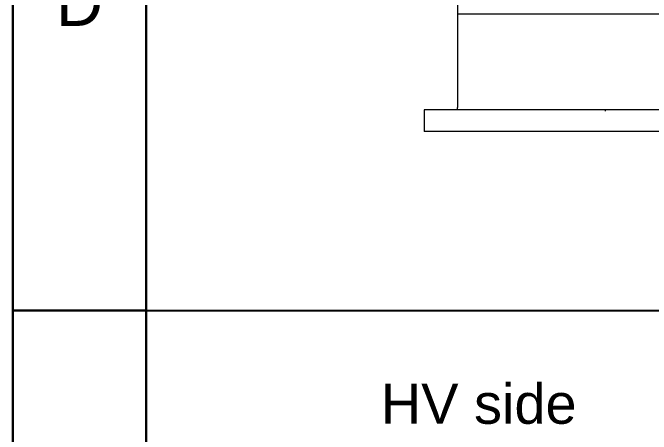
# Model space of a CAD drawing. Header units: millimetres. Extents: x 30710 to 48779, y -19256 to -8564.
# Drawn here: x 30710 to 32432, y -15906 to -14769 of the extents above; entities that cross this region are included whole.
import ezdxf
from ezdxf.enums import TextEntityAlignment as Align

# ---------------------------------------------------------------- set-up
doc = ezdxf.new("R2010")
doc.units = ezdxf.units.MM
doc.header["$LTSCALE"] = 10
doc.layers.get('Defpoints').update_dxf_attribs({"lineweight": 25})
for name, color, linetype, lineweight in [('1', 4, 'Continuous', 30), ('2', 3, 'Continuous', 25), ('粗实线', 4, 'Continuous', 18)]:
    doc.layers.add(name, color=color, linetype=linetype, lineweight=lineweight)
doc.styles.get("Standard").update_dxf_attribs({"font": ''})
doc.styles.get('Standard').set_extended_font_data('arial')

msp = doc.modelspace()

# ---------------------------------------------------------------- linework, layer by layer
at = {"layer": '1'}
msp.add_lwpolyline([(30710.22, -8564.163), (45830.22, -8564.163), (45830.22, -19256.163), (30710.22, -19256.163)], close=True, dxfattribs=at)
at = {"layer": '2'}
msp.add_line((31070.22, -15572.163), (30710.22, -15572.163), dxfattribs=at)
msp.add_lwpolyline([(31070.22, -8924.163), (45470.22, -8924.163), (45470.22, -18896.163), (31070.22, -18896.163)], close=True, dxfattribs=at)
at = {"layer": 'Defpoints'}
for p, q in [((31070.22, -8564.163), (31070.22, -19256.163)), ((30710.22, -15572.161), (45830.22, -15572.161))]:
    msp.add_line(p, q, dxfattribs=at)
at = {"layer": '粗实线'}
for p, q in [((31910.22, -13566.389), (31910.22, -14771.389)), ((31910.22, -14771.389), (33830.22, -14771.389)), ((31910.22, -14771.389), (31910.22, -15024.203)), ((31910.22, -15030.94), (31820.22, -15030.94)), ((31820.22, -15030.94), (31820.22, -15088.94)), ((31910.22, -15030.94), (31910.22, -15024.203)), ((32308.22, -15030.94), (31910.22, -15030.94)), ((32308.22, -15030.94), (32308.22, -15033.924)), ((32361.22, -15030.94), (32308.22, -15030.94)), ((33379.22, -15030.94), (32361.22, -15030.94)), ((33920.22, -15088.94), (31820.22, -15088.94))]:
    msp.add_line(p, q, dxfattribs=at)

# ---------------------------------------------------------------- texts
at = {"layer": '2'}
msp.add_text('D', height=126, dxfattribs=at).set_placement((30890.22, -14741.163), align=Align.MIDDLE_CENTER)
at = {"layer": '2', "color": 3, "lineweight": 18, "insert": (31967.091, -15824.161), "char_height": 108, "width": 764.80793, "attachment_point": 5}
msp.add_mtext('HV side', dxfattribs=at)

doc.saveas('drawing.dxf')
